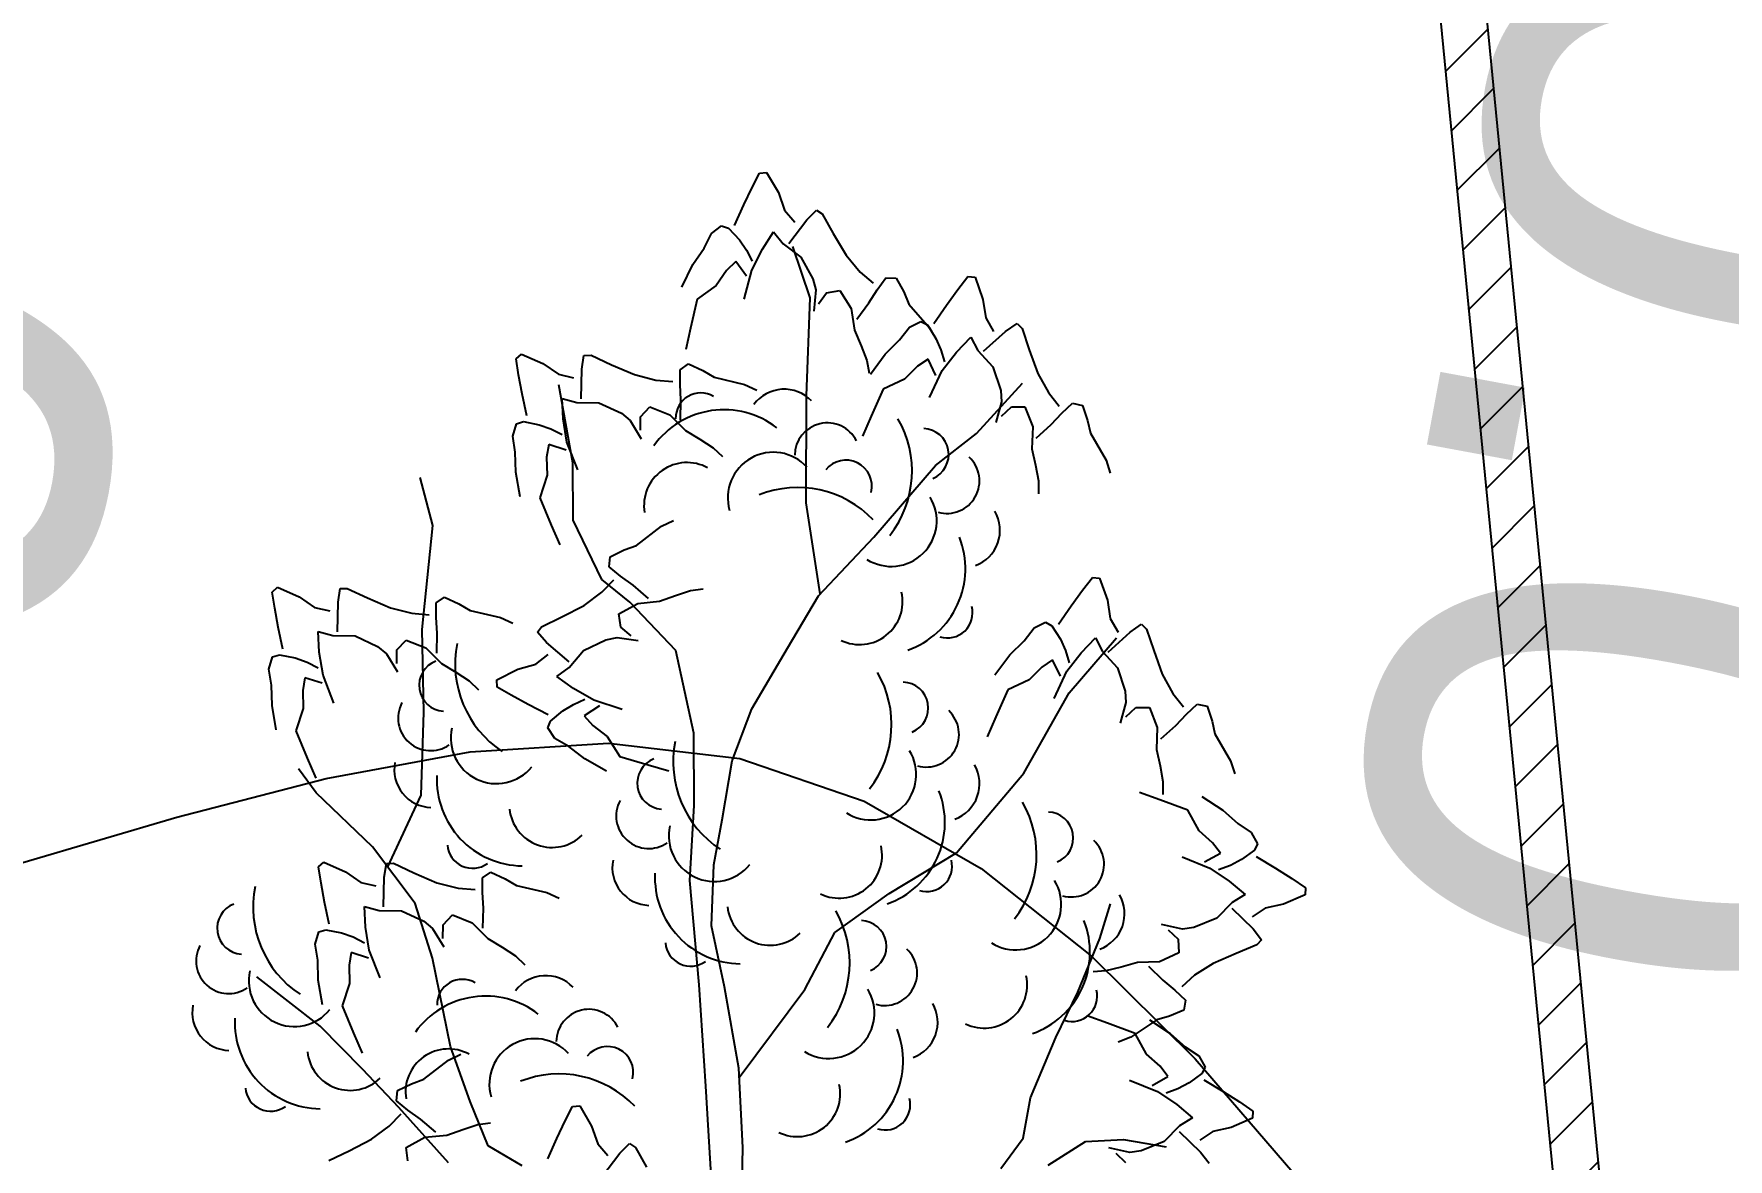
# Model space of a CAD drawing. Header units: millimetres. Extents: x 524954 to 526204, y 9523489 to 9524010.
# Drawn here: x 525464.72 to 525473.87, y 9523578.09 to 9523584.17 of the extents above; entities that cross this region are included whole.
import ezdxf
from ezdxf import colors
from ezdxf.entities.mleader import LeaderData, LeaderLine
from ezdxf.enums import TextEntityAlignment as Align
from ezdxf.math import Vec2, Vec3

# ---------------------------------------------------------------- set-up
doc = ezdxf.new("R2010")
doc.units = ezdxf.units.MM
doc.linetypes.add('ACAD_ISO12W100', pattern=[21, 12, -3, 0, -3, 0, -3])
for name, color, linetype in [('Arbre', 34, 'ACAD_ISO12W100'), ('Cloture', 7, 'Continuous'), ('CN_02_00', 4, 'Continuous'), ('ETQ IMPAIR', 7, 'Continuous'), ('ETQ PAIR', 7, 'Continuous'), ('Murs', 1, 'Continuous'), ('Route - Route de la corniche de Brazzaville - Textes - Tabulations', 1, 'Continuous')]:
    doc.layers.add(name, color=color, linetype=linetype)
doc.styles.add('Affichages route', font='arial.ttf', dxfattribs={"height": 0.5})
doc.styles.get("Standard").update_dxf_attribs({"font": 'arial.ttf'})

# ---------------------------------------------------------------- blocks, each defined once
blk = doc.blocks.new('v088')
at = {"color": 3, "linetype": 'Continuous'}
for p, q in [((-0.0239, 12.3184), (0.0161, 12.3965)), ((0.0161, 12.3965), (0.0546, 12.3999)), ((0.0546, 12.3999), (0.1184, 12.2906)), ((-0.0686, 12.2238), (-0.0239, 12.3184)), ((0.1184, 12.2906), (0.1522, 12.1952)), ((-0.1179, 12.1126), (-0.0686, 12.2238)), ((0.1522, 12.1952), (0.2074, 12.1313)), ((0.2717, 12.1435), (0.3242, 12.1966)), ((0.3242, 12.1966), (0.3557, 12.1751)), ((0.3557, 12.1751), (0.415, 12.0689)), ((-0.2428, 12.0693), (-0.1881, 12.111)), ((-0.1881, 12.111), (-0.1505, 12.0986)), ((-0.1505, 12.0986), (-0.0915, 12.0354)), ((0.1746, 12.0155), (0.2717, 12.1435)), ((-0.2828, 11.9912), (-0.2428, 12.0693)), ((-0.0915, 12.0354), (-0.0536, 11.98)), ((0.0317, 11.9844), (0.0922, 12.0781)), ((0.0922, 12.0781), (0.1437, 12.0135)), ((0.1437, 12.0135), (0.2395, 11.9416)), ((0.415, 12.0689), (0.4841, 11.9528)), ((-0.4033, 11.7804), (-0.344, 11.9013)), ((-0.344, 11.9013), (-0.2828, 11.9912)), ((-0.1123, 11.9179), (-0.1618, 11.8694)), ((-0.0542, 11.8389), (-0.1123, 11.9179)), ((-0.0536, 11.98), (-0.0225, 11.9193)), ((-0.0252, 11.8718), (0.0317, 11.9844)), ((0.2395, 11.9416), (0.3048, 11.8248)), ((0.4841, 11.9528), (0.5601, 11.8616)), ((-0.1618, 11.8694), (-0.2169, 11.7884)), ((-0.066, 11.7153), (-0.0252, 11.8718)), ((0.3048, 11.8248), (0.32, 11.7651)), ((0.5601, 11.8616), (0.6304, 11.8005)), ((0.6527, 11.7656), (0.6994, 11.8293)), ((0.6994, 11.8293), (0.7544, 11.828)), ((0.7544, 11.828), (0.796, 11.7537)), ((1.0886, 11.7676), (1.1424, 11.8368)), ((1.1424, 11.8368), (1.1809, 11.833)), ((1.1809, 11.833), (1.2232, 11.7138)), ((-0.2169, 11.7884), (-0.3202, 11.714)), ((0.32, 11.7651), (0.3106, 11.6498)), ((0.3344, 11.6895), (0.378, 11.7487)), ((0.378, 11.7487), (0.4498, 11.7623)), ((0.4498, 11.7623), (0.5114, 11.6644)), ((0.6075, 11.6944), (0.6527, 11.7656)), ((0.796, 11.7537), (0.824, 11.6885)), ((1.027, 11.683), (1.0886, 11.7676)), ((-0.3202, 11.714), (-0.3572, 11.5582)), ((0.5114, 11.6644), (0.5299, 11.5465)), ((0.5418, 11.6075), (0.6075, 11.6944)), ((0.824, 11.6885), (0.9344, 11.5607)), ((0.9578, 11.583), (1.027, 11.683)), ((1.2232, 11.7138), (1.2386, 11.6137)), ((-0.3572, 11.5582), (-0.3824, 11.4437)), ((0.5299, 11.5465), (0.5653, 11.4632)), ((0.7732, 11.4945), (0.827, 11.5637)), ((0.827, 11.5637), (0.8886, 11.5945)), ((0.8886, 11.5945), (0.9232, 11.5753)), ((0.9232, 11.5753), (0.9693, 11.5022)), ((0.9344, 11.5607), (0.97, 11.497)), ((1.2271, 11.433), (1.3463, 11.5407)), ((1.2386, 11.6137), (1.2809, 11.5407)), ((1.3463, 11.5407), (1.4079, 11.583)), ((1.4079, 11.583), (1.4348, 11.556)), ((1.4348, 11.556), (1.4733, 11.4406)), ((0.5653, 11.4632), (0.5962, 11.3829)), ((0.6962, 11.4176), (0.7732, 11.4945)), ((0.9693, 11.5022), (0.9963, 11.4406)), ((1.0809, 11.4291), (1.1578, 11.5099)), ((1.1578, 11.5099), (1.1963, 11.4368)), ((-1.2987, 11.3921), (-1.2695, 11.4174)), ((-1.2853, 11.3054), (-1.2987, 11.3921)), ((-1.2695, 11.4174), (-1.1537, 11.3664)), ((-1.1537, 11.3664), (-1.0704, 11.3089)), ((-0.9434, 11.3371), (-0.9319, 11.4109)), ((-0.9319, 11.4109), (-0.8938, 11.412)), ((-0.8938, 11.412), (-0.7835, 11.3608)), ((-0.7835, 11.3608), (-0.6595, 11.3072)), ((-0.4126, 11.3334), (-0.3673, 11.3647)), ((-0.3673, 11.3647), (-0.2901, 11.3288)), ((0.5962, 11.3829), (0.6091, 11.3149)), ((0.6155, 11.3099), (0.6962, 11.4176)), ((0.8693, 11.3522), (0.8001, 11.2829)), ((0.927, 11.3906), (0.8693, 11.3522)), ((0.9693, 11.3022), (0.927, 11.3906)), ((0.9963, 11.4406), (1.0155, 11.3753)), ((1.004, 11.3291), (1.0809, 11.4291)), ((1.1963, 11.4368), (1.2771, 11.3483)), ((1.4733, 11.4406), (1.5194, 11.3137)), ((-1.266, 11.2026), (-1.2853, 11.3054)), ((-1.0704, 11.3089), (-0.9882, 11.2895)), ((-0.9469, 11.1764), (-0.9434, 11.3371)), ((-0.6595, 11.3072), (-0.5444, 11.2779)), ((-0.5444, 11.2779), (-0.4516, 11.2697)), ((-0.4131, 11.2545), (-0.4126, 11.3334)), ((-0.2901, 11.3288), (-0.2291, 11.2925)), ((-0.2291, 11.2925), (-0.0648, 11.2537)), ((0.8001, 11.2829), (0.6847, 11.2291)), ((0.9347, 11.1829), (1.004, 11.3291)), ((1.2771, 11.3483), (1.3194, 11.2214)), ((1.5194, 11.3137), (1.5771, 11.2099)), ((-1.2408, 11.0836), (-1.266, 11.2026)), ((-1.0503, 11.1789), (-0.9708, 11.1567)), ((-1.0444, 11.0675), (-1.0503, 11.1789)), ((-0.4079, 11.1703), (-0.4131, 11.2545)), ((-0.4102, 11.0614), (-0.4079, 11.1703)), ((-0.0648, 11.2537), (0.0014, 11.223)), ((0.6847, 11.2291), (0.6193, 11.0829)), ((1.3194, 11.2214), (1.3232, 11.1598)), ((1.5771, 11.2099), (1.6348, 11.1368)), ((-0.9708, 11.1567), (-0.851, 11.1547)), ((-0.851, 11.1547), (-0.7296, 11.0984)), ((-0.7296, 11.0984), (-0.6822, 11.0589)), ((-0.6263, 11.0061), (-0.6257, 11.0796)), ((-0.6257, 11.0796), (-0.5755, 11.1328)), ((-0.5755, 11.1328), (-0.4682, 11.0896)), ((-0.4682, 11.0896), (-0.3841, 11.005)), ((0.6193, 11.0829), (0.5731, 10.9752)), ((1.3232, 11.1598), (1.2925, 11.0483)), ((1.3232, 11.0829), (1.3771, 11.1329)), ((1.3771, 11.1329), (1.4502, 11.1329)), ((1.4502, 11.1329), (1.4925, 11.0252)), ((1.5925, 11.0368), (1.6502, 11.0983)), ((1.6502, 11.0983), (1.7079, 11.1522)), ((1.7079, 11.1522), (1.7617, 11.1406)), ((1.7617, 11.1406), (1.7887, 11.0598)), ((-1.3166, 10.9752), (-1.2967, 11.0411)), ((-1.2967, 11.0411), (-1.2589, 11.0531)), ((-1.2589, 11.0531), (-1.1741, 11.0365)), ((-1.1741, 11.0365), (-1.1109, 11.0139)), ((-1.1109, 11.0139), (-1.0501, 10.983)), ((-1.0245, 10.9429), (-1.0444, 11.0675)), ((-0.6822, 11.0589), (-0.6222, 10.96)), ((-0.3841, 11.005), (-0.3065, 10.9583)), ((1.4925, 11.0252), (1.4886, 10.906)), ((1.5117, 10.9637), (1.5925, 11.0368)), ((1.7887, 11.0598), (1.8041, 10.9906)), ((1.8041, 10.9906), (1.8887, 10.8444)), ((-1.3032, 10.8885), (-1.3166, 10.9752)), ((-1.122, 10.9292), (-1.1336, 10.8608)), ((-1.0286, 10.8992), (-1.122, 10.9292)), ((-0.9657, 10.7922), (-1.0245, 10.9429)), ((-0.3065, 10.9583), (-0.2344, 10.9114)), ((-0.2344, 10.9114), (-0.1841, 10.8638)), ((1.4886, 10.906), (1.5079, 10.8175)), ((-1.3, 10.7798), (-1.3032, 10.8885)), ((-1.1336, 10.8608), (-1.1308, 10.7629)), ((1.5079, 10.8175), (1.5233, 10.7329)), ((1.8887, 10.8444), (1.9118, 10.7752)), ((-1.2771, 10.6471), (-1.3, 10.7798)), ((-1.1308, 10.7629), (-1.1708, 10.642)), ((1.5233, 10.7329), (1.5233, 10.6636)), ((-1.1708, 10.642), (-1.1094, 10.4942)), ((-1.1094, 10.4942), (-1.0628, 10.3867)), ((-0.648, 10.3846), (-0.514, 10.4875)), ((-0.514, 10.4875), (-0.4484, 10.5194)), ((-0.7912, 10.3231), (-0.7146, 10.3603)), ((-0.7146, 10.3603), (-0.648, 10.3846)), ((-0.7957, 10.2682), (-0.7912, 10.3231)), ((-0.7348, 10.218), (-0.7957, 10.2682)), ((-0.8359, 10.1311), (-0.7709, 10.1978)), ((-0.6662, 10.1688), (-0.7348, 10.218)), ((-0.5833, 10.0982), (-0.6662, 10.1688)), ((1.7617, 10.1424), (1.8156, 10.2117)), ((1.8156, 10.2117), (1.8541, 10.2078)), ((1.8541, 10.2078), (1.8964, 10.0886)), ((-2.6162, 10.1323), (-2.587, 10.1577)), ((-2.6028, 10.0456), (-2.6162, 10.1323)), ((-2.587, 10.1577), (-2.4712, 10.1066)), ((-2.4712, 10.1066), (-2.3879, 10.0492)), ((-2.2643, 9.9167), (-2.2608, 10.0773)), ((-2.2608, 10.0773), (-2.2494, 10.1511)), ((-2.2494, 10.1511), (-2.2113, 10.1522)), ((-2.2113, 10.1522), (-2.101, 10.101)), ((-2.101, 10.101), (-1.977, 10.0475)), ((-1.7305, 9.9947), (-1.7301, 10.0737)), ((-1.7301, 10.0737), (-1.6848, 10.1049)), ((-1.6848, 10.1049), (-1.6075, 10.069)), ((-0.9313, 10.0604), (-0.8359, 10.1311)), ((-0.7431, 10.0152), (-0.6418, 10.0712)), ((-0.6418, 10.0712), (-0.5231, 10.0829)), ((-0.5231, 10.0829), (-0.4378, 10.1134)), ((-0.4378, 10.1134), (-0.3559, 10.1397)), ((-0.3559, 10.1397), (-0.2873, 10.1487)), ((1.7002, 10.0578), (1.7617, 10.1424)), ((1.8964, 10.0886), (1.9118, 9.9886)), ((-2.5835, 9.9428), (-2.6028, 10.0456)), ((-2.3879, 10.0492), (-2.3057, 10.0298)), ((-1.977, 10.0475), (-1.8618, 10.0181)), ((-1.8618, 10.0181), (-1.7691, 10.0099)), ((-1.7254, 9.9105), (-1.7305, 9.9947)), ((-1.6075, 10.069), (-1.5466, 10.0327)), ((-1.5466, 10.0327), (-1.3822, 9.9939)), ((-1.3822, 9.9939), (-1.316, 9.9632)), ((-1.1606, 9.945), (-1.0512, 9.9981)), ((-1.0512, 9.9981), (-0.9313, 10.0604)), ((-0.7336, 9.9427), (-0.7431, 10.0152)), ((1.631, 9.9578), (1.7002, 10.0578)), ((1.9118, 9.9886), (1.9541, 9.9155)), ((-2.5582, 9.8238), (-2.5835, 9.9428)), ((-2.3678, 9.9191), (-2.2883, 9.8969)), ((-2.3619, 9.8077), (-2.3678, 9.9191)), ((-2.2883, 9.8969), (-2.1685, 9.895)), ((-2.1685, 9.895), (-2.0471, 9.8386)), ((-1.7277, 9.8016), (-1.7254, 9.9105)), ((-1.1838, 9.9148), (-1.1606, 9.945)), ((-1.1339, 9.8592), (-1.1838, 9.9148)), ((-0.677, 9.8958), (-0.7336, 9.9427)), ((1.4463, 9.8693), (1.5002, 9.9386)), ((1.5002, 9.9386), (1.5617, 9.9693)), ((1.5617, 9.9693), (1.5963, 9.9501)), ((1.5963, 9.9501), (1.6425, 9.877)), ((1.9002, 9.8078), (2.0195, 9.9155)), ((2.0195, 9.9155), (2.081, 9.9578)), ((2.081, 9.9578), (2.1079, 9.9309)), ((2.1079, 9.9309), (2.1464, 9.8155)), ((-2.3419, 9.6831), (-2.3619, 9.8077)), ((-2.0471, 9.8386), (-1.9997, 9.7992)), ((-1.9997, 9.7992), (-1.9397, 9.7002)), ((-1.9438, 9.7464), (-1.9432, 9.8199)), ((-1.9432, 9.8199), (-1.893, 9.873)), ((-1.893, 9.873), (-1.7856, 9.8299)), ((-1.7856, 9.8299), (-1.7015, 9.7452)), ((-1.0116, 9.755), (-1.1339, 9.8592)), ((-1.0114, 9.724), (-0.9342, 9.8156)), ((-0.9342, 9.8156), (-0.8138, 9.874)), ((-0.8138, 9.874), (-0.7533, 9.8858)), ((-0.7533, 9.8858), (-0.6387, 9.8698)), ((1.3694, 9.7924), (1.4463, 9.8693)), ((1.6425, 9.877), (1.6694, 9.8155)), ((1.6694, 9.8155), (1.6887, 9.7501)), ((1.6771, 9.7039), (1.7541, 9.8039)), ((1.7541, 9.8039), (1.831, 9.8847)), ((1.831, 9.8847), (1.8695, 9.8116)), ((1.8695, 9.8116), (1.9502, 9.7232)), ((2.1464, 9.8155), (2.1926, 9.6885)), ((-2.634, 9.7155), (-2.6142, 9.7814)), ((-2.6206, 9.6288), (-2.634, 9.7155)), ((-2.6142, 9.7814), (-2.5764, 9.7933)), ((-2.5764, 9.7933), (-2.4916, 9.7768)), ((-2.4916, 9.7768), (-2.4283, 9.7541)), ((-2.4283, 9.7541), (-2.3676, 9.7232)), ((-1.7015, 9.7452), (-1.624, 9.6985)), ((-1.4022, 9.6572), (-1.2895, 9.7147)), ((-1.2895, 9.7147), (-1.1923, 9.7429)), ((-1.1923, 9.7429), (-1.1254, 9.7944)), ((-1.0789, 9.6763), (-1.0114, 9.724)), ((1.2886, 9.6847), (1.3694, 9.7924)), ((1.5425, 9.727), (1.4733, 9.6578)), ((1.6002, 9.7655), (1.5425, 9.727)), ((1.6425, 9.677), (1.6002, 9.7655)), ((1.6079, 9.5578), (1.6771, 9.7039)), ((1.9502, 9.7232), (1.9925, 9.5962)), ((-2.6175, 9.52), (-2.6206, 9.6288)), ((-2.4395, 9.6694), (-2.4511, 9.6011)), ((-2.3461, 9.6395), (-2.4395, 9.6694)), ((-2.2831, 9.5325), (-2.3419, 9.6831)), ((-1.624, 9.6985), (-1.5519, 9.6516)), ((-1.5519, 9.6516), (-1.5015, 9.6041)), ((-1.401, 9.6186), (-1.4022, 9.6572)), ((-1.3254, 9.5742), (-1.401, 9.6186)), ((-0.9888, 9.6106), (-1.0789, 9.6763)), ((1.4733, 9.6578), (1.3579, 9.6039)), ((2.1926, 9.6885), (2.2503, 9.5847)), ((-2.5946, 9.3874), (-2.6175, 9.52)), ((-2.4511, 9.6011), (-2.4483, 9.5032)), ((-1.2335, 9.5242), (-1.3254, 9.5742)), ((-1.1253, 9.4685), (-1.2335, 9.5242)), ((-1.0467, 9.4905), (-0.9892, 9.5252)), ((-0.9892, 9.5252), (-0.9269, 9.5527)), ((-0.8796, 9.5473), (-0.9888, 9.6106)), ((-0.7257, 9.4976), (-0.8796, 9.5473)), ((1.3579, 9.6039), (1.2925, 9.4577)), ((1.9964, 9.5347), (1.9656, 9.4231)), ((1.9925, 9.5962), (1.9964, 9.5347)), ((2.2503, 9.5847), (2.308, 9.5116)), ((2.3233, 9.4731), (2.381, 9.527)), ((2.381, 9.527), (2.4349, 9.5154)), ((-2.4483, 9.5032), (-2.4883, 9.3823)), ((-1.1278, 9.3984), (-1.1132, 9.4352)), ((-1.1132, 9.4352), (-1.0467, 9.4905)), ((-0.8484, 9.5165), (-0.9306, 9.463)), ((-0.9306, 9.463), (-0.885, 9.4108)), ((1.2925, 9.4577), (1.2463, 9.35)), ((1.9964, 9.4577), (2.0502, 9.5077)), ((2.0502, 9.5077), (2.1233, 9.5077)), ((2.1233, 9.5077), (2.1656, 9.4)), ((2.2657, 9.4116), (2.3233, 9.4731)), ((2.4349, 9.5154), (2.4618, 9.4347)), ((2.4618, 9.4347), (2.4772, 9.3654)), ((-2.4883, 9.3823), (-2.4269, 9.2344)), ((-1.0892, 9.3413), (-1.1278, 9.3984)), ((-1.0136, 9.2969), (-1.0892, 9.3413)), ((-0.885, 9.4108), (-0.8073, 9.3511)), ((-0.8073, 9.3511), (-0.7389, 9.2437)), ((2.1656, 9.4), (2.1618, 9.2808)), ((2.1849, 9.3385), (2.2657, 9.4116)), ((2.4772, 9.3654), (2.5618, 9.2193)), ((-0.9273, 9.2307), (-1.0136, 9.2969)), ((2.1618, 9.2808), (2.181, 9.1923)), ((-2.4269, 9.2344), (-2.3802, 9.1269)), ((-0.81, 9.1646), (-0.9273, 9.2307)), ((-0.7389, 9.2437), (-0.5855, 9.1979)), ((-0.5855, 9.1979), (-0.4727, 9.1661)), ((2.181, 9.1923), (2.1964, 9.1077)), ((2.5618, 9.2193), (2.5849, 9.15)), ((2.1964, 9.1077), (2.1964, 9.0385)), ((2.1801, 9.009), (2.0697, 9.0483)), ((2.3301, 8.953), (2.1801, 9.009)), ((2.4064, 9.0272), (2.519, 8.9533)), ((2.3912, 8.8412), (2.3301, 8.953)), ((2.519, 8.9533), (2.6006, 8.8814)), ((2.6006, 8.8814), (2.6731, 8.832)), ((2.4646, 8.7765), (2.3912, 8.8412)), ((2.6731, 8.832), (2.7077, 8.7725)), ((2.2998, 8.7005), (2.4501, 8.6406)), ((2.421, 8.6735), (2.5067, 8.7213)), ((2.5067, 8.7213), (2.4646, 8.7765)), ((2.6907, 8.7368), (2.6207, 8.6861)), ((2.7077, 8.7725), (2.6907, 8.7368)), ((2.7005, 8.7027), (2.8047, 8.6399)), ((-2.3661, 8.6466), (-2.3369, 8.6719)), ((-2.3527, 8.5599), (-2.3661, 8.6466)), ((-2.3369, 8.6719), (-2.2212, 8.6209)), ((-2.2212, 8.6209), (-2.1379, 8.5634)), ((-2.0108, 8.5916), (-1.9993, 8.6654)), ((-1.9993, 8.6654), (-1.9613, 8.6665)), ((-1.9613, 8.6665), (-1.8509, 8.6153)), ((-1.8509, 8.6153), (-1.7269, 8.5617)), ((-1.4801, 8.5879), (-1.4347, 8.6192)), ((-1.4347, 8.6192), (-1.3575, 8.5833)), ((2.4501, 8.6406), (2.5548, 8.5702)), ((2.5609, 8.6554), (2.4969, 8.632)), ((2.6207, 8.6861), (2.5609, 8.6554)), ((2.8047, 8.6399), (2.8931, 8.5838)), ((-2.3334, 8.4571), (-2.3527, 8.5599)), ((-2.1379, 8.5634), (-2.0557, 8.544)), ((-2.0143, 8.4309), (-2.0108, 8.5916)), ((-1.7269, 8.5617), (-1.6118, 8.5324)), ((-1.6118, 8.5324), (-1.519, 8.5242)), ((-1.4805, 8.509), (-1.4801, 8.5879)), ((-1.3575, 8.5833), (-1.2966, 8.547)), ((-1.2966, 8.547), (-1.1322, 8.5082)), ((2.5548, 8.5702), (2.6402, 8.4985)), ((2.8931, 8.5838), (2.9656, 8.5345)), ((2.9656, 8.5345), (2.9641, 8.4958)), ((-2.3082, 8.3381), (-2.3334, 8.4571)), ((-2.1178, 8.4334), (-2.0382, 8.4112)), ((-2.1118, 8.322), (-2.1178, 8.4334)), ((-1.4754, 8.4248), (-1.4805, 8.509)), ((-1.4776, 8.3159), (-1.4754, 8.4248)), ((-1.1322, 8.5082), (-1.066, 8.4775)), ((2.5697, 8.4555), (2.4865, 8.3693)), ((2.5678, 8.4245), (2.6828, 8.3123)), ((2.6402, 8.4985), (2.5697, 8.4555)), ((2.749, 8.4244), (2.6787, 8.3776)), ((2.8478, 8.4461), (2.749, 8.4244)), ((2.9641, 8.4958), (2.8478, 8.4461)), ((-2.0382, 8.4112), (-1.9184, 8.4092)), ((-1.9184, 8.4092), (-1.7971, 8.3529)), ((-1.7971, 8.3529), (-1.7497, 8.3134)), ((-1.6937, 8.2606), (-1.6931, 8.3341)), ((-1.6931, 8.3341), (-1.643, 8.3873)), ((-1.643, 8.3873), (-1.5356, 8.3441)), ((-1.5356, 8.3441), (-1.4515, 8.2595)), ((2.3013, 8.3113), (2.188, 8.335)), ((2.4865, 8.3693), (2.3625, 8.3191)), ((-2.384, 8.2298), (-2.3641, 8.2956)), ((-2.3641, 8.2956), (-2.3264, 8.3076)), ((-2.3264, 8.3076), (-2.2415, 8.291)), ((-2.2415, 8.291), (-2.1783, 8.2684)), ((-2.1783, 8.2684), (-2.1175, 8.2375)), ((-2.0919, 8.1974), (-2.1118, 8.322)), ((-1.7497, 8.3134), (-1.6897, 8.2145)), ((-1.4515, 8.2595), (-1.374, 8.2128)), ((2.2245, 8.3065), (2.2778, 8.2559)), ((2.2778, 8.2559), (2.2824, 8.183)), ((2.3625, 8.3191), (2.3013, 8.3113)), ((2.6828, 8.3123), (2.7289, 8.2536)), ((2.7289, 8.2536), (2.7037, 8.225)), ((-2.3706, 8.1431), (-2.384, 8.2298)), ((-2.1895, 8.1837), (-2.2011, 8.1153)), ((-2.0961, 8.1537), (-2.1895, 8.1837)), ((-2.0331, 8.0467), (-2.0919, 8.1974)), ((-1.374, 8.2128), (-1.3019, 8.1659)), ((-1.3019, 8.1659), (-1.2515, 8.1184)), ((2.2824, 8.183), (2.1776, 8.1339)), ((2.591, 8.1793), (2.4672, 8.1253)), ((2.7037, 8.225), (2.591, 8.1793)), ((-2.3674, 8.0343), (-2.3706, 8.1431)), ((-2.2011, 8.1153), (-2.1982, 8.0174)), ((1.8878, 8.0848), (1.8187, 8.0804)), ((1.9713, 8.1055), (1.8878, 8.0848)), ((2.0584, 8.1303), (1.9713, 8.1055)), ((2.1776, 8.1339), (2.0584, 8.1303)), ((2.1174, 8.1109), (2.1954, 8.0349)), ((2.3672, 8.0611), (2.2979, 7.9989)), ((2.4672, 8.1253), (2.3672, 8.0611)), ((-2.3445, 7.9016), (-2.3674, 8.0343)), ((-2.1982, 8.0174), (-2.2383, 7.8966)), ((2.1954, 8.0349), (2.2605, 7.9811)), ((2.2605, 7.9811), (2.3179, 7.927)), ((-2.2383, 7.8966), (-2.1768, 7.7487)), ((2.3098, 7.8725), (2.2308, 7.8405)), ((2.3179, 7.927), (2.3098, 7.8725)), ((1.8965, 7.8022), (1.7861, 7.8414)), ((2.0465, 7.7461), (1.8965, 7.8022)), ((2.1627, 7.8208), (2.0222, 7.7271)), ((2.1227, 7.8203), (2.2353, 7.7465)), ((2.2308, 7.8405), (2.1627, 7.8208)), ((-2.1768, 7.7487), (-2.1302, 7.6412)), ((2.0222, 7.7271), (1.9545, 7.6997)), ((2.1075, 7.6343), (2.0465, 7.7461)), ((2.2353, 7.7465), (2.3169, 7.6746)), ((-1.7972, 7.4997), (-1.6632, 7.6026)), ((-1.6632, 7.6026), (-1.5976, 7.6345)), ((2.1809, 7.5696), (2.1075, 7.6343)), ((2.3169, 7.6746), (2.3894, 7.6252)), ((2.3894, 7.6252), (2.424, 7.5657)), ((2.1373, 7.4666), (2.223, 7.5144)), ((2.223, 7.5144), (2.1809, 7.5696)), ((2.407, 7.5299), (2.337, 7.4793)), ((2.424, 7.5657), (2.407, 7.5299)), ((-1.9448, 7.3833), (-1.9404, 7.4382)), ((-1.9404, 7.4382), (-1.8638, 7.4754)), ((-1.8638, 7.4754), (-1.7972, 7.4997)), ((2.0162, 7.4937), (2.1664, 7.4338)), ((2.1664, 7.4338), (2.2711, 7.3633)), ((2.2772, 7.4485), (2.2132, 7.4252)), ((2.337, 7.4793), (2.2772, 7.4485)), ((2.4169, 7.4959), (2.521, 7.4331)), ((2.521, 7.4331), (2.6094, 7.377)), ((-1.8839, 7.3331), (-1.9448, 7.3833)), ((-1.8154, 7.2839), (-1.8839, 7.3331)), ((-1.0336, 7.2746), (-0.9936, 7.3527)), ((-0.9936, 7.3527), (-0.9551, 7.3561)), ((-0.9551, 7.3561), (-0.8913, 7.2468)), ((2.2711, 7.3633), (2.3565, 7.2916)), ((2.6094, 7.377), (2.6819, 7.3276)), ((2.6819, 7.3276), (2.6805, 7.289)), ((-2.0805, 7.1754), (-1.985, 7.2461)), ((-1.985, 7.2461), (-1.9201, 7.3129)), ((-1.7325, 7.2133), (-1.8154, 7.2839)), ((-1.587, 7.2285), (-1.5051, 7.2548)), ((-1.5051, 7.2548), (-1.4365, 7.2638)), ((-1.0783, 7.18), (-1.0336, 7.2746)), ((-0.8913, 7.2468), (-0.8575, 7.1514)), ((2.286, 7.2486), (2.2028, 7.1624)), ((2.3565, 7.2916), (2.286, 7.2486)), ((2.5641, 7.2392), (2.4653, 7.2176)), ((2.6805, 7.289), (2.5641, 7.2392)), ((-2.2004, 7.1132), (-2.0805, 7.1754)), ((-1.8923, 7.1303), (-1.791, 7.1862)), ((-1.791, 7.1862), (-1.6722, 7.1979)), ((-1.6722, 7.1979), (-1.587, 7.2285)), ((-1.1277, 7.0688), (-1.0783, 7.18)), ((-0.8575, 7.1514), (-0.8023, 7.0875)), ((-0.7381, 7.0997), (-0.6855, 7.1528)), ((-0.6855, 7.1528), (-0.654, 7.1313)), ((2.2028, 7.1624), (2.0788, 7.1122)), ((2.2841, 7.2177), (2.3991, 7.1055)), ((2.4653, 7.2176), (2.395, 7.1707)), ((-2.3098, 7.06), (-2.2004, 7.1132)), ((-1.8828, 7.0578), (-1.8923, 7.1303)), ((-0.8351, 6.9716), (-0.7381, 7.0997)), ((-0.654, 7.1313), (-0.5947, 7.0251)), ((2.0176, 7.1045), (1.9044, 7.1282)), ((1.9408, 7.0996), (1.9941, 7.049)), ((2.0788, 7.1122), (2.0176, 7.1045)), ((2.3991, 7.1055), (2.4452, 7.0467))]:
    blk.add_line(p, q, dxfattribs=at)
at = {"linetype": 'Continuous'}
for p, q in [((0.2897, 11.7219), (0.1969, 11.9998)), ((0.2697, 11.1929), (0.2897, 11.7219)), ((1.1882, 10.9882), (1.4374, 11.2608)), ((-0.9914, 10.8307), (-1.0686, 11.252)), ((0.2693, 10.6145), (0.2697, 11.1929)), ((0.9679, 10.8157), (1.1882, 10.9882)), ((-0.9911, 10.5198), (-0.9914, 10.8307)), ((0.6339, 10.4293), (0.9679, 10.8157)), ((-1.7492, 10.4915), (-1.8168, 10.7513)), ((0.3448, 10.1217), (0.2693, 10.6145)), ((-1.8059, 9.9306), (-1.7492, 10.4915)), ((-0.8352, 10.1996), (-0.9911, 10.5198)), ((0.3358, 10.1122), (0.6339, 10.4293)), ((-0.6834, 10.0784), (-0.8352, 10.1996)), ((-0.4354, 9.8162), (-0.6834, 10.0784)), ((0.1676, 9.8288), (0.3358, 10.1122)), ((-1.7966, 9.483), (-1.8059, 9.9306)), ((-0.339, 9.3704), (-0.4354, 9.8162)), ((-0.0246, 9.5014), (0.1676, 9.8288)), ((1.6901, 9.587), (1.945, 9.8846)), ((1.4442, 9.1527), (1.6901, 9.587)), ((-1.8121, 9.0349), (-1.7966, 9.483)), ((-0.1306, 9.2193), (-0.0246, 9.5014)), ((-0.337, 8.9787), (-0.339, 9.3704)), ((-2.3783, 9.048), (-2.4742, 9.1766)), ((-0.1861, 8.901), (-0.1306, 9.2193)), ((1.08, 8.7222), (1.4442, 9.1527)), ((-2.0737, 8.7558), (-2.3783, 9.048)), ((-1.992, 8.6473), (-1.8121, 9.0349)), ((-0.3597, 8.574), (-0.337, 8.9787)), ((-0.2308, 8.6575), (-0.1861, 8.901)), ((-1.8434, 8.4497), (-2.0737, 8.7558)), ((0.7177, 8.5032), (1.08, 8.7222)), ((-0.2426, 8.3277), (-0.2308, 8.6575)), ((-0.3105, 8.0091), (-0.3597, 8.574)), ((-1.7501, 8.1531), (-1.8434, 8.4497)), ((0.4236, 8.2918), (0.7177, 8.5032)), ((1.8546, 8.2596), (1.9129, 8.4473)), ((-0.1735, 7.9995), (-0.2426, 8.3277)), ((0.2621, 7.9837), (0.4236, 8.2918)), ((1.7363, 7.971), (1.8546, 8.2596)), ((-1.6531, 7.6763), (-1.7501, 8.1531)), ((-2.3581, 7.786), (-2.6995, 8.0525)), ((-0.2742, 7.4626), (-0.3105, 8.0091)), ((-0.0959, 7.5596), (-0.1735, 7.9995)), ((-0.0934, 7.5087), (0.2621, 7.9837)), ((1.617, 7.726), (1.7363, 7.971)), ((-2.1294, 7.5544), (-2.3581, 7.786)), ((1.4808, 7.3998), (1.617, 7.726)), ((-1.5474, 7.38), (-1.6531, 7.6763)), ((-1.9323, 7.3471), (-2.1294, 7.5544)), ((-0.0745, 7.1309), (-0.0959, 7.5596)), ((-0.2365, 6.8477), (-0.2742, 7.4626)), ((-1.6648, 7.048), (-1.9323, 7.3471)), ((-1.4491, 7.1395), (-1.5474, 7.38)), ((1.4418, 7.1813), (1.4808, 7.3998)), ((1.3209, 7.0171), (1.4418, 7.1813)), ((1.5755, 7.0348), (1.778, 7.1634)), ((1.778, 7.1634), (1.983, 7.1739)), ((1.983, 7.1739), (2.2139, 7.1352)), ((-1.2665, 7.0314), (-1.4491, 7.1395)), ((-0.0837, 6.6768), (-0.0745, 7.1309))]:
    blk.add_line(p, q, dxfattribs=at)
at = {"color": 3, "linetype": 'Continuous'}
for centre, major_axis, start_param, end_param in [((-0.3005, 11.0717), (0.0964, 0.0964), 0.254619, 2.377018), ((0.1501, 11.0237), (0.1445, 0.1445), 6.263619, 7.998733), ((-0.1756, 10.6509), (0.3298, 0.3298), 0.12682, 1.733702), ((0.3829, 10.8698), (-0.1246, 0.1246), 4.396235, 7.060094), ((0.2754, 10.7857), (0.3995, 0.3995), 4.836335, 6.022049), ((0.8987, 10.8757), (0.099, 0.099), 4.31771, 7.031286), ((0.0911, 10.6412), (0.1741, 0.1741), 6.236163, 8.918901), ((-0.3757, 10.5998), (0.1641, 0.1641), 0.282297, 2.520721), ((0.4834, 10.7051), (-0.099, 0.099), 3.680741, 6.394318), ((1.0287, 10.7332), (-0.1246, 0.1246), 2.081137, 4.744996), ((0.2226, 10.1318), (-0.3995, 0.3995), 4.689978, 5.875693), ((0.7276, 10.5169), (-0.1741, 0.1741), 1.793126, 4.475865), ((1.1114, 10.4666), (-0.1445, 0.1445), 2.713295, 4.448408), ((0.6623, 10.2582), (-0.3298, 0.3298), 2.69514, 4.302022), ((0.5573, 10.0804), (0.1641, 0.1641), 3.478918, 5.717341), ((1.0314, 10.0206), (0.0964, 0.0964), 3.62262, 5.745019), ((-1.0632, 9.7428), (0.3995, 0.3995), 2.158504, 3.344219), ((-1.6825, 9.6282), (-0.099, 0.099), -0.421529, 2.292047), ((0.1648, 9.4153), (0.3995, 0.3995), 4.836335, 6.022049), ((0.7881, 9.5054), (-0.099, 0.099), 2.746913, 5.46049), ((-1.7599, 9.4514), (-0.1246, 0.1246), 0.293965, 2.957824), ((0.9181, 9.3628), (0.1246, 0.1246), 3.651933, 6.315792), ((-1.4053, 9.3432), (0.1741, 0.1741), 2.133893, 4.816631), ((0.1148, 9.2139), (-0.3995, 0.3995), 0.587708, 1.773422), ((0.617, 9.1466), (-0.1741, 0.1741), 1.793126, 4.475865), ((-1.7527, 9.1724), (-0.1445, 0.1445), 0.590553, 2.325666), ((-0.5045, 9.0993), (0.099, 0.099), 1.149268, 3.862844), ((1.0008, 9.0963), (-0.1445, 0.1445), 2.713295, 4.448408), ((-1.2605, 9.1191), (0.3298, 0.3298), 2.307735, 3.914618), ((-0.5819, 8.9225), (0.1246, 0.1246), 1.864761, 4.52862), ((0.5518, 8.8878), (-0.3298, 0.3298), 2.69514, 4.302022), ((0.9486, 8.7133), (-0.3995, 0.3995), 3.265538, 4.451253), ((-1.1039, 8.9843), (0.1641, 0.1641), 2.463212, 4.701636), ((1.5719, 8.8034), (0.099, 0.099), 4.31771, 7.031286), ((-0.2273, 8.8143), (0.1741, 0.1741), 2.133893, 4.816631), ((1.7019, 8.6608), (0.1246, 0.1246), 3.651933, 6.315792), ((-1.5338, 8.7756), (0.0964, 0.0964), 2.435534, 4.557933), ((0.4467, 8.71), (-0.1641, 0.1641), 1.908121, 4.146545), ((-0.5746, 8.6435), (0.1445, 0.1445), 2.161349, 3.896462), ((-0.0825, 8.5902), (0.3298, 0.3298), 2.307735, 3.914618), ((0.9208, 8.6502), (0.0964, 0.0964), 3.62262, 5.745019), ((-2.1547, 8.4302), (0.3995, 0.3995), 2.158504, 3.344219), ((1.4008, 8.4446), (0.1741, 0.1741), 3.363922, 6.046661), ((-2.774, 8.3155), (-0.099, 0.099), -0.421529, 2.292047), ((0.0741, 8.4554), (0.1641, 0.1641), 2.463212, 4.701636), ((1.7845, 8.3943), (-0.1445, 0.1445), 2.713295, 4.448408), ((-0.0612, 8.1267), (-0.3995, 0.3995), 3.265538, 4.451253), ((0.5622, 8.2168), (0.099, 0.099), 4.31771, 7.031286), ((1.3355, 8.1858), (-0.3298, 0.3298), 2.69514, 4.302022), ((-2.8514, 8.1388), (-0.1246, 0.1246), 0.293965, 2.957824), ((-0.3558, 8.2467), (0.0964, 0.0964), 2.435534, 4.557933), ((0.6922, 8.0742), (-0.1246, 0.1246), 2.081137, 4.744996), ((-2.4968, 8.0306), (0.1741, 0.1741), 2.133893, 4.816631), ((-1.1385, 7.8551), (-0.1445, 0.1445), 4.692823, 6.427936), ((1.2305, 8.008), (0.1641, 0.1641), 3.478918, 5.717341), ((-1.5891, 7.9031), (0.0964, 0.0964), 0.254619, 2.377018), ((0.391, 7.858), (0.1741, 0.1741), 3.363922, 6.046661), ((1.7045, 7.9482), (-0.0964, 0.0964), 2.051824, 4.174223), ((-2.8441, 7.8598), (-0.1445, 0.1445), 0.590553, 2.325666), ((-1.4642, 7.4823), (0.3298, 0.3298), 0.12682, 1.733702), ((-0.9057, 7.7012), (0.1246, 0.1246), 5.967031, 8.63089), ((0.7748, 7.8077), (-0.1445, 0.1445), 2.713295, 4.448408), ((-2.352, 7.8064), (0.3298, 0.3298), 2.307735, 3.914618), ((-1.1975, 7.4726), (-0.1741, 0.1741), 4.665366, 7.348105), ((-0.8052, 7.5365), (-0.099, 0.099), 3.680741, 6.394318), ((0.3258, 7.5992), (0.3298, 0.3298), 4.265936, 5.872819), ((-2.1954, 7.6717), (0.1641, 0.1641), 2.463212, 4.701636), ((-1.6643, 7.4312), (-0.1641, 0.1641), -1.288499, 0.949924), ((-1.0661, 6.9632), (-0.3995, 0.3995), 4.689978, 5.875693), ((-2.6253, 7.463), (0.0964, 0.0964), 2.435534, 4.557933), ((0.2207, 7.4214), (0.1641, 0.1641), 3.478918, 5.717341), ((0.6948, 7.3616), (-0.0964, 0.0964), 2.051824, 4.174223)]:
    blk.add_ellipse(centre, major_axis=major_axis, ratio=1, start_param=start_param, end_param=end_param, dxfattribs=at)

msp = doc.modelspace()

# ---------------------------------------------------------------- hatches: boundary and pattern name
at = {"layer": 'Murs'}
h = msp.add_hatch(dxfattribs=at)
h.set_pattern_fill('_U', color=256, scale=0.25, angle=45, style=0, pattern_type=0)
h.set_pattern_definition([(45, (0, 0), (-0.1767766952966, 0.1767766952966), [])])
h.paths.add_polyline_path([(525471.551, 9523592.1144), (525474.7233, 9523559.5661), (525475.0273, 9523556.2365), (525481.4698, 9523557.217), (525489.9317, 9523558.3792), (525511.4346, 9523561.6913), (525536.899, 9523564.7629), (525535.7686, 9523571.3966), (525534.4253, 9523578.6512), (525532.858, 9523588.0038), (525530.8794, 9523597.346), (525530.1209, 9523604.9498), (525501.9227, 9523601.162), (525501.956, 9523600.9143), (525529.8978, 9523604.6676), (525530.632, 9523597.3076), (525532.6123, 9523587.9572), (525534.1791, 9523578.6078), (525535.5224, 9523571.3528), (525536.6085, 9523564.9796), (525511.4006, 9523561.939), (525489.8956, 9523558.6266), (525481.434, 9523557.4644), (525475.2521, 9523556.5236), (525474.9722, 9523559.5896), (525471.7998, 9523592.1387)])

# ---------------------------------------------------------------- linework, layer by layer
at = {"layer": 'Cloture', "flags": 128}
for points in [[(525471.551, 9523592.1144), (525474.7233, 9523559.5661), (525475.0273, 9523556.2365), (525481.4698, 9523557.217), (525489.9317, 9523558.3792), (525511.4346, 9523561.6913), (525536.899, 9523564.7629), (525535.7686, 9523571.3966), (525534.4253, 9523578.6512), (525532.858, 9523588.0038), (525530.8794, 9523597.346), (525530.1209, 9523604.9498), (525501.9227, 9523601.162), (525501.9227, 9523601.162), (525501.9227, 9523601.162), (525501.9227, 9523601.162)], [(525471.7998, 9523592.1387), (525474.9722, 9523559.5896), (525475.2521, 9523556.5236), (525481.434, 9523557.4644), (525489.8956, 9523558.6266), (525511.4006, 9523561.939), (525536.6085, 9523564.9796), (525535.5224, 9523571.3528), (525534.1791, 9523578.6078), (525532.6123, 9523587.9572), (525530.632, 9523597.3076), (525529.8978, 9523604.6676), (525501.956, 9523600.9143)]]:
    msp.add_lwpolyline(points, dxfattribs=at)
at = {"layer": 'CN_02_00', "elevation": 272, "flags": 128}
msp.add_lwpolyline([(525464.658, 9523579.697), (525465.49, 9523579.941), (525466.2973, 9523580.1503), (525467.076, 9523580.2939), (525467.8225, 9523580.3407), (525468.5328, 9523580.2594), (525469.2042, 9523580.0284), (525469.8371, 9523579.6637), (525470.4331, 9523579.1909), (525470.9935, 9523578.6355), (525471.5198, 9523578.0231), (525472.0135, 9523577.3793), (525472.4759, 9523576.7294), (525472.9085, 9523576.0992), (525473.3125, 9523575.5098), (525473.6885, 9523574.9653), (525474.0367, 9523574.4653)], dxfattribs=at)

# ---------------------------------------------------------------- block references
at = {"layer": 'Arbre'}
msp.add_blockref('v088', (525468.6226, 9523571.0259), dxfattribs=at)

# ---------------------------------------------------------------- texts
at = {"layer": 'Route - Route de la corniche de Brazzaville - Textes - Tabulations', "style": 'Affichages route'}
for s, p in [('300.0', (525465.3044, 9523591.1479)), ('310.0', (525475.1369, 9523589.3251))]:
    msp.add_text(s, height=3, rotation=259.49755, dxfattribs=at).set_placement(p, align=Align.MIDDLE_LEFT)

# ---------------------------------------------------------------- next in the draw order: leaders
at = {"layer": 'ETQ IMPAIR'}
ml = msp.add_multileader_mtext('Standard', dxfattribs=at)
ml.set_content('Bretelle de sortie', color=256)
ml.set_leader_properties()
ml.build(insert=Vec2(0, 0))
ml.multileader.update_dxf_attribs({"has_text_frame": 1, "dogleg_length": 2.5, "arrow_head_size": 3.5})
ctx = ml.context
ctx.base_point, ctx.char_height, ctx.arrow_head_size, ctx.landing_gap_size, ctx.plane_origin, ctx.plane_x_axis, ctx.plane_y_axis = Vec3(525474.1516, 9523564.5654), 3.5, 3.5, 0.8, Vec3(525502.4293, 9523493.0548), Vec3(0.864942, -0.501872), Vec3(0.501872, 0.864942)
ctx.text_align_type = 1
notes = []
notes.append((ctx, [(1, (1, 1, 0), (525471.9893, 9523565.82), (0.864942, -0.501872), 2.5, [(0, [(525489.2386, 9523620.9475)], 0, [])])]))
ctx.mtext.insert, ctx.mtext.text_direction, ctx.mtext.rotation, ctx.mtext.alignment, ctx.mtext.flow_direction = Vec3(525491.3611, 9523556.6362), Vec3(0.864942, -0.501872), 5.757423, 2, 5
ctx.mtext.has_bg_fill, ctx.mtext.bg_color, ctx.mtext.bg_scale_factor, ctx.mtext.bg_transparency, ctx.mtext.use_window_bg_color = 1, -1027028792, 1.5, 0, 1
for ctx, leaders in notes:
    for number, flags, end, landing, length, lines in leaders:
        leader = LeaderData()
        leader.index, (leader.has_last_leader_line, leader.has_dogleg_vector, leader.attachment_direction) = number, flags
        leader.last_leader_point, leader.dogleg_vector, leader.dogleg_length = Vec3(end), Vec3(landing), length
        for number, points, colour, breaks in lines:
            line = LeaderLine()
            line.index, line.vertices, line.color, line.breaks = number, Vec3.list(points), colors.encode_raw_color(colour), breaks
            leader.lines.append(line)
        ctx.leaders.append(leader)

# ---------------------------------------------------------------- next in the draw order: leaders
at = {"layer": 'ETQ PAIR'}
ml = msp.add_multileader_mtext('Standard', dxfattribs=at)
ml.set_content('Bretelle de sortie', color=256)
ml.set_leader_properties()
ml.build(insert=Vec2(0, 0))
ml.multileader.update_dxf_attribs({"has_text_frame": 1, "dogleg_length": 2.5, "arrow_head_size": 3.5})
ctx = ml.context
ctx.base_point, ctx.char_height, ctx.arrow_head_size, ctx.landing_gap_size, ctx.plane_origin, ctx.plane_x_axis, ctx.plane_y_axis = Vec3(525467.9026, 9523544.2721), 3.5, 3.5, 0.8, Vec3(525502.4293, 9523493.0548), Vec3(0.940159, 0.340735), Vec3(-0.340735, 0.940159)
ctx.text_align_type = 1
notes = []
notes.append((ctx, [(0, (1, 1, 0), (525505.7246, 9523557.9797), (-0.940159, -0.340735), 2.5, [(0, [(525489.2386, 9523620.9475)], 0, [])])]))
ctx.mtext.insert, ctx.mtext.text_direction, ctx.mtext.rotation, ctx.mtext.alignment, ctx.mtext.flow_direction = Vec3(525485.0324, 9523552.3722), Vec3(0.940159, 0.340735), 0.347698, 2, 5
ctx.mtext.has_bg_fill, ctx.mtext.bg_color, ctx.mtext.bg_scale_factor, ctx.mtext.bg_transparency, ctx.mtext.use_window_bg_color = 1, -1027028792, 1.5, 0, 1
for ctx, leaders in notes:
    for number, flags, end, landing, length, lines in leaders:
        leader = LeaderData()
        leader.index, (leader.has_last_leader_line, leader.has_dogleg_vector, leader.attachment_direction) = number, flags
        leader.last_leader_point, leader.dogleg_vector, leader.dogleg_length = Vec3(end), Vec3(landing), length
        for number, points, colour, breaks in lines:
            line = LeaderLine()
            line.index, line.vertices, line.color, line.breaks = number, Vec3.list(points), colors.encode_raw_color(colour), breaks
            leader.lines.append(line)
        ctx.leaders.append(leader)

doc.saveas('drawing.dxf')
